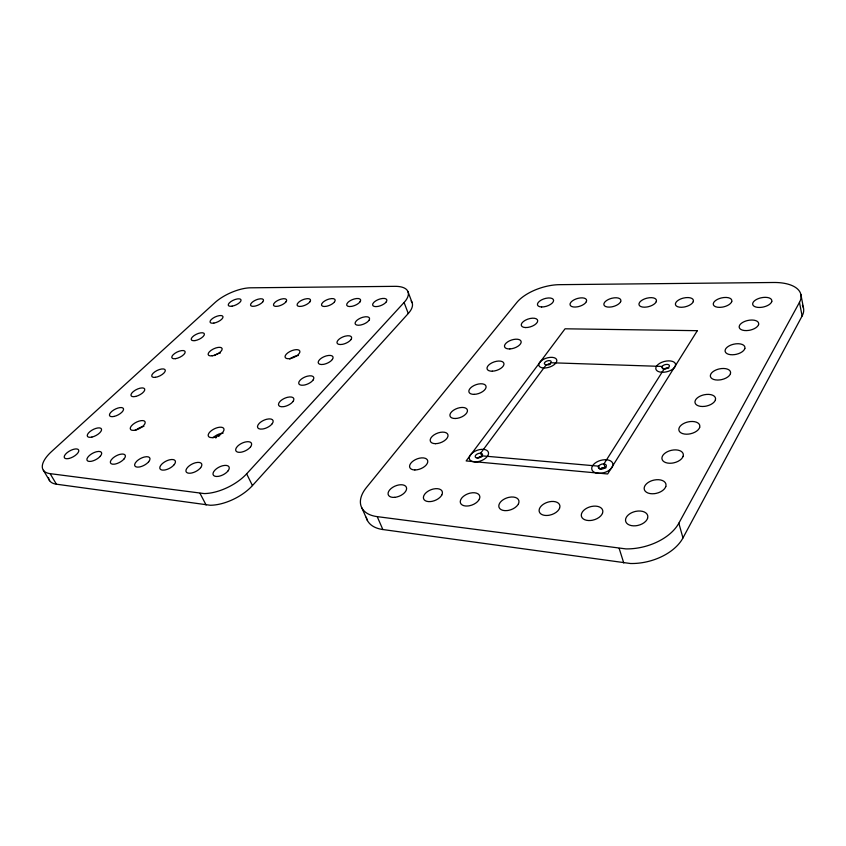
<?xml version="1.0" encoding="UTF-8"?>
<svg xmlns="http://www.w3.org/2000/svg" width="846" height="846" viewBox="0 0 846 846"><rect width="100%" height="100%" fill="white"/><g stroke="black" fill="none" stroke-linecap="round" stroke-linejoin="round"><path stroke-width="1.27" d="M366.297 517.276A38.99 22.165 -23 0 0 382.857 529.533L630.492 563.51A45.229 28.658 -14.2 0 0 682.965 537.94L802.114 316.002A38.863 19.194 -11.8 0 0 802.368 305.247M377.21 516.631L625.934 548.906A45.568 28.404 -14.4 0 0 678.83 523.198L799.47 302.36A39.106 18.972 -12.1 0 0 773.762 282.49L559.46 284.668A33.639 15.651 -17.7 0 0 516.853 302.456L366.455 487.508A39.244 21.922 -23 0 0 377.21 516.631L382.857 529.533M664.29 368.729L603.938 463.915L605.091 467.627M546.294 364.679A3.574 1.808 -17.7 0 1 545.85 361.538A3.574 1.808 -17.7 0 1 551.232 361.707A3.574 1.808 -17.7 0 1 546.294 364.679L480.644 453.202L481.934 456.692A3.839 2.147 -20.1 0 0 477.514 458.172M48.55 477.62A32.254 13.864 -28.8 0 0 56.407 484.198L210.284 505.252A35.236 17.502 -27 0 0 252.457 485.572L408.269 313.506A30.086 13.208 -21.5 0 0 411.103 300.943M50.115 473.644L204.193 493.578A35.447 17.29 -26.9 0 0 246.641 473.823L404.081 302.487A30.245 13.018 -21.5 0 0 394.945 286.339L250.553 287.809A27.632 10.765 -24.1 0 0 215.032 302.551L51.585 451.531A32.434 13.684 -28.7 0 0 50.115 473.644L56.407 484.198M550.894 362.744L662.154 366.434L662.788 368.824M482.114 455.867L598.608 466.157L599.38 468.631M43.368 470.27L49.639 480.75M199.994 493.334L206.096 504.988M246.641 473.823L252.457 485.572M361.813 507.822L367.46 520.565M404.081 302.487L408.269 313.506M408.036 291.817L412.161 302.752M619.177 548.42L623.766 562.992M678.83 523.198L682.965 537.94M799.47 302.36L802.114 316.002M800.887 294.524L803.489 308.103M136.206 429.874A8.196 3.564 -27.4 0 1 143.926 426.342M289.861 359.042A7.963 3.532 -23.7 0 1 298.448 355.468M215.741 438.006A4.769 2.231 -26.3 0 1 216.555 437.308M218.585 436.134A4.769 2.231 -26.3 0 1 219.685 435.732M214.08 355.606A7.593 3.173 -25 0 1 220.394 352.983M213.033 437.794A8.587 4.019 -26.3 0 1 223.09 433.152M478.773 457.601A10.036 5.626 -20.1 0 1 480.232 457.062M548.377 364.912A9.327 4.769 -17.6 0 1 549.773 364.51M665.083 368.93A10.099 5.33 -14.1 0 1 666.595 368.507M600.797 468.525A10.85 6.398 -15.8 0 1 604.012 467.521M600.311 469.213A4.156 2.432 -15.9 0 1 606 467.796M663.592 369.459A3.86 2.03 -14.1 0 1 668.858 368.073M546.95 364.901A3.574 1.819 -17.6 0 1 550.376 363.981M771.753 301.567L771.415 302.371A9.771 4.738 -12.1 0 1 763.769 306.908L762.257 307.214A9.771 4.738 -12.1 0 1 753.13 302.371L753.701 301.588A9.771 4.738 -12.1 0 1 759.253 298.3L760.713 297.887A9.771 4.738 -12.1 0 1 771.753 301.567M758.587 324.557L758.228 325.393A9.941 4.97 -12.2 0 1 750.391 330.077L748.847 330.374A9.941 4.97 -12.2 0 1 739.668 325.181L740.271 324.367A9.941 4.97 -12.2 0 1 745.961 320.972L747.441 320.56A9.941 4.97 -12.2 0 1 758.587 324.557M744.829 348.563L744.448 349.44A10.12 5.213 -12.3 0 1 736.411 354.273L734.846 354.569A10.12 5.213 -12.3 0 1 725.614 348.996L726.238 348.14A10.12 5.213 -12.3 0 1 732.076 344.65L733.588 344.227A10.12 5.213 -12.3 0 1 744.829 348.563M730.458 373.657L730.056 374.577A10.311 5.467 -12.5 0 1 721.807 379.568L720.21 379.865A10.311 5.467 -12.5 0 1 710.936 373.879L711.581 372.991A10.311 5.467 -12.5 0 1 717.567 369.385L719.111 368.962A10.311 5.467 -12.5 0 1 730.458 373.657M715.409 399.925L714.986 400.877A10.501 5.753 -12.7 0 1 706.526 406.038L704.887 406.334A10.501 5.753 -12.7 0 1 695.581 399.915L696.258 398.974A10.501 5.753 -12.7 0 1 702.402 395.251L703.978 394.828A10.501 5.753 -12.7 0 1 715.409 399.925M699.653 427.431L699.208 428.436A10.702 6.049 -13 0 1 690.505 433.765L688.845 434.061A10.702 6.049 -13 0 1 679.507 427.167L680.205 426.183A10.702 6.049 -13 0 1 686.518 422.334L688.126 421.911A10.702 6.049 -13 0 1 699.653 427.431M683.134 456.28L682.659 457.326A10.913 6.377 -13.4 0 1 673.712 462.857L672.02 463.143A10.913 6.377 -13.4 0 1 662.651 455.73L663.38 454.714A10.913 6.377 -13.4 0 1 669.863 450.728L671.513 450.294A10.913 6.377 -13.4 0 1 683.134 456.28M665.781 486.566L665.284 487.666A11.146 6.715 -13.8 0 1 656.073 493.398L654.349 493.673A11.146 6.715 -13.8 0 1 644.959 485.71L645.731 484.642A11.146 6.715 -13.8 0 1 652.403 480.507L654.074 480.073A11.146 6.715 -13.8 0 1 665.781 486.566M647.55 518.397L647.021 519.56A11.379 7.096 -14.4 0 1 637.535 525.503L635.769 525.778A11.379 7.096 -14.4 0 1 626.378 517.202L627.182 516.081A11.379 7.096 -14.4 0 1 634.056 511.798L635.769 511.354A11.379 7.096 -14.4 0 1 647.55 518.397M731.727 301.599L731.367 302.382A9.496 4.59 -13.1 0 1 723.795 306.834L722.325 307.13A9.496 4.59 -13.1 0 1 713.791 302.382L714.384 301.61A9.496 4.59 -13.1 0 1 719.883 298.395L721.3 297.982A9.496 4.59 -13.1 0 1 731.727 301.599M602.489 513.279L601.918 514.41A11.051 6.8 -16.3 0 1 592.57 520.205L590.868 520.47A11.051 6.8 -16.3 0 1 582.249 512.168L583.074 511.069A11.051 6.8 -16.3 0 1 589.842 506.902L591.513 506.468A11.051 6.8 -16.3 0 1 602.489 513.279M693.265 301.631L692.874 302.392A9.243 4.452 -14.1 0 1 685.387 306.76L683.959 307.056A9.243 4.452 -14.1 0 1 675.975 302.403L676.578 301.641A9.243 4.452 -14.1 0 1 682.013 298.479L683.399 298.088A9.243 4.452 -14.1 0 1 693.265 301.631M559.513 508.393L558.92 509.504A10.755 6.514 -18 0 1 549.699 515.14L548.06 515.404A10.755 6.514 -18 0 1 540.16 507.357L540.985 506.289A10.755 6.514 -18 0 1 547.669 502.217L549.287 501.794A10.755 6.514 -18 0 1 559.513 508.393M656.263 301.652L655.851 302.403A9.01 4.315 -15.1 0 1 648.448 306.686L647.063 306.971A9.01 4.315 -15.1 0 1 639.587 302.413L640.211 301.662A9.01 4.315 -15.1 0 1 645.583 298.564L646.936 298.173A9.01 4.315 -15.1 0 1 656.263 301.652M518.492 503.73L517.879 504.808A10.49 6.239 -19.5 0 1 508.784 510.318L507.198 510.572A10.49 6.239 -19.5 0 1 499.954 502.757L500.79 501.72A10.49 6.239 -19.5 0 1 507.378 497.755L508.954 497.332A10.49 6.239 -19.5 0 1 518.492 503.73M620.647 301.684L620.213 302.413A8.798 4.177 -16 0 1 612.895 306.622L611.542 306.897A8.798 4.177 -16 0 1 604.552 302.424L605.186 301.694A8.798 4.177 -16 0 1 610.505 298.649L611.817 298.268A8.798 4.177 -16 0 1 620.647 301.684M479.291 499.277L478.656 500.324A10.247 5.975 -20.8 0 1 469.689 505.707L468.155 505.961A10.247 5.975 -20.8 0 1 461.514 498.368L462.36 497.353A10.247 5.975 -20.8 0 1 468.864 493.482L470.397 493.07A10.247 5.975 -20.8 0 1 479.291 499.277M586.331 301.705L585.887 302.424A8.597 4.04 -16.9 0 1 578.643 306.559L577.332 306.834A8.597 4.04 -16.9 0 1 570.796 302.434L571.431 301.715A8.597 4.04 -16.9 0 1 576.697 298.733L577.977 298.352A8.597 4.04 -16.9 0 1 586.331 301.705M697.326 330.68L607.65 473.972L466.146 460.933L565.054 328.798L697.326 330.68M441.792 495.016L441.147 496.042A10.015 5.721 -22 0 1 432.295 501.297L430.804 501.541A10.015 5.721 -22 0 1 424.734 494.17L425.591 493.176A10.015 5.721 -22 0 1 431.999 489.39L433.49 488.988A10.015 5.721 -22 0 1 441.792 495.016M386.284 301.853L385.755 302.498A7.561 3.257 -21.5 0 1 379.019 306.167L377.908 306.421A7.561 3.257 -21.5 0 1 373.773 302.498L374.45 301.863A7.561 3.257 -21.5 0 1 379.346 299.198L380.457 298.86A7.561 3.257 -21.5 0 1 386.284 301.853M368.941 320.38L368.391 321.046A7.688 3.363 -22 0 1 361.506 324.811L360.385 325.065A7.688 3.363 -22 0 1 356.325 320.909L357.023 320.253A7.688 3.363 -22 0 1 362.025 317.525L363.156 317.187A7.688 3.363 -22 0 1 368.941 320.38M332.362 359.455L331.759 360.174A7.974 3.617 -23.1 0 1 324.568 364.129L323.426 364.372A7.974 3.617 -23.1 0 1 319.545 359.73L320.296 359.021A7.974 3.617 -23.1 0 1 325.509 356.155L326.672 355.806A7.974 3.617 -23.1 0 1 332.362 359.455M350.974 339.574L350.403 340.261A7.826 3.49 -22.5 0 1 343.37 344.121L342.239 344.364A7.826 3.49 -22.5 0 1 338.263 339.976L338.982 339.299A7.826 3.49 -22.5 0 1 344.089 336.497L345.242 336.158A7.826 3.49 -22.5 0 1 350.974 339.574M313.052 380.065L312.438 380.816A8.122 3.744 -23.7 0 1 305.078 384.888L303.915 385.12A8.122 3.744 -23.7 0 1 300.15 380.203L300.922 379.473A8.122 3.744 -23.7 0 1 306.263 376.523L307.436 376.184A8.122 3.744 -23.7 0 1 313.052 380.065M293.023 401.459L292.378 402.241A8.291 3.881 -24.4 0 1 284.859 406.418L283.674 406.651A8.291 3.881 -24.4 0 1 280.026 401.438L280.819 400.687A8.291 3.881 -24.4 0 1 286.286 397.662L287.481 397.313A8.291 3.881 -24.4 0 1 293.023 401.459M250.628 446.751L249.919 447.587A8.65 4.167 -26 0 1 242.03 452.007L240.824 452.24A8.65 4.167 -26 0 1 237.44 446.381L238.297 445.567A8.65 4.167 -26 0 1 244.018 442.373L245.255 442.024A8.65 4.167 -26 0 1 250.628 446.751M272.232 423.677L271.555 424.481A8.471 4.019 -25.2 0 1 263.857 428.774L262.662 429.007A8.471 4.019 -25.2 0 1 259.14 423.486L259.965 422.704A8.471 4.019 -25.2 0 1 265.549 419.595L266.765 419.246A8.471 4.019 -25.2 0 1 272.232 423.677M228.156 470.746L227.426 471.624A8.851 4.315 -26.9 0 1 219.336 476.171L218.109 476.393A8.851 4.315 -26.9 0 1 214.884 470.186L215.772 469.34A8.851 4.315 -26.9 0 1 221.631 466.061L222.889 465.702A8.851 4.315 -26.9 0 1 228.156 470.746M359.984 301.874L359.444 302.508A7.434 3.151 -22 0 1 352.782 306.115L351.693 306.358A7.434 3.151 -22 0 1 347.843 302.508L348.52 301.874A7.434 3.151 -22 0 1 353.364 299.262L354.463 298.924A7.434 3.151 -22 0 1 359.984 301.874M200.682 467.627L199.942 468.483A8.714 4.145 -27.3 0 1 191.968 472.935L190.773 473.157A8.714 4.145 -27.3 0 1 187.865 467.108L188.753 466.273A8.714 4.145 -27.3 0 1 194.538 463.048L195.764 462.699A8.714 4.145 -27.3 0 1 200.682 467.627M334.508 301.885L333.969 302.508A7.318 3.046 -22.5 0 1 327.37 306.072L326.313 306.305A7.318 3.046 -22.5 0 1 322.728 302.519L323.415 301.895A7.318 3.046 -22.5 0 1 328.206 299.315L329.274 298.998A7.318 3.046 -22.5 0 1 334.508 301.885M174.213 464.623L173.462 465.459A8.587 3.987 -27.6 0 1 165.594 469.826L164.431 470.048A8.587 3.987 -27.6 0 1 161.819 464.126L162.718 463.312A8.587 3.987 -27.6 0 1 168.428 460.15L169.623 459.812A8.587 3.987 -27.6 0 1 174.213 464.623M309.837 301.906L309.287 302.519A7.212 2.95 -22.9 0 1 302.752 306.019L301.726 306.263A7.212 2.95 -22.9 0 1 298.384 302.53L299.072 301.916A7.212 2.95 -22.9 0 1 303.82 299.378L304.867 299.061A7.212 2.95 -22.9 0 1 309.837 301.906M148.695 461.726L147.944 462.54A8.46 3.828 -28 0 1 140.172 466.823L139.03 467.045A8.46 3.828 -28 0 1 136.714 461.26L137.602 460.457A8.46 3.828 -28 0 1 143.238 457.358L144.412 457.02A8.46 3.828 -28 0 1 148.695 461.726M285.916 301.927L285.356 302.53A7.106 2.866 -23.3 0 1 278.894 305.977L277.89 306.21A7.106 2.866 -23.3 0 1 274.791 302.53L275.479 301.937A7.106 2.866 -23.3 0 1 280.185 299.431L281.21 299.114A7.106 2.866 -23.3 0 1 285.916 301.927M124.066 458.923L123.315 459.727A8.333 3.691 -28.2 0 1 115.648 463.936L114.538 464.147A8.333 3.691 -28.2 0 1 112.476 458.49L113.364 457.707A8.333 3.691 -28.2 0 1 118.937 454.662L120.09 454.334A8.333 3.691 -28.2 0 1 124.066 458.923M262.725 301.937L262.154 302.54A7.001 2.771 -23.7 0 1 255.767 305.935L254.773 306.157A7.001 2.771 -23.7 0 1 251.907 302.54L252.605 301.948A7.001 2.771 -23.7 0 1 257.247 299.484L258.263 299.177A7.001 2.771 -23.7 0 1 262.725 301.937M100.304 456.227L99.542 457.009A8.217 3.553 -28.5 0 1 91.971 461.144L90.892 461.356A8.217 3.553 -28.5 0 1 89.084 455.814L89.962 455.053A8.217 3.553 -28.5 0 1 95.461 452.06L96.592 451.732A8.217 3.553 -28.5 0 1 100.304 456.227M232.09 306.167A6.905 2.686 -24.1 0 0 241.025 299.907A6.905 2.686 -24.1 0 0 230.873 301.61A6.905 2.686 -24.1 0 0 232.09 306.167M213.837 323.109A7.032 2.771 -24.5 0 0 222.995 316.668A7.032 2.771 -24.5 0 0 212.758 318.339A7.032 2.771 -24.5 0 0 213.837 323.109M212.23 355.806A7.614 3.151 -25 0 0 222.149 348.689A7.614 3.151 -25 0 0 211.077 350.35A7.614 3.151 -25 0 0 212.23 355.806M175.534 358.662A7.297 2.94 -25.6 0 0 185.168 351.851A7.297 2.94 -25.6 0 0 174.752 353.427A7.297 2.94 -25.6 0 0 175.534 358.662M135.297 430.128A8.217 3.543 -27.3 0 0 145.057 421.784A8.217 3.543 -27.3 0 0 132.801 424.512A8.217 3.543 -27.3 0 0 135.297 430.128M212.811 437.551A8.608 3.987 -26.2 0 0 223.979 429.081A8.608 3.987 -26.2 0 0 211.5 430.561A8.608 3.987 -26.2 0 0 212.811 437.551M194.992 340.6A7.159 2.855 -25 0 0 204.383 333.98A7.159 2.855 -25 0 0 194.062 335.598A7.159 2.855 -25 0 0 194.992 340.6M289.787 358.609A7.984 3.511 -23.7 0 0 299.833 351.101A7.984 3.511 -23.7 0 0 287.809 352.845A7.984 3.511 -23.7 0 0 289.787 358.609M68.79 458.511A8.111 3.416 -28.7 0 0 78.731 450.209A8.111 3.416 -28.7 0 0 66.993 452.769A8.111 3.416 -28.7 0 0 68.79 458.511M91.854 437.096A7.921 3.321 -28 0 0 101.478 429.059A7.921 3.321 -28 0 0 89.877 431.65A7.921 3.321 -28 0 0 91.854 437.096M114.115 416.422A7.751 3.215 -27.3 0 0 123.442 408.65A7.751 3.215 -27.3 0 0 111.968 411.251A7.751 3.215 -27.3 0 0 114.115 416.422M155.421 377.327A7.434 3.035 -26.1 0 0 165.308 370.315A7.434 3.035 -26.1 0 0 154.807 371.838A7.434 3.035 -26.1 0 0 155.421 377.327M135.624 396.446A7.582 3.12 -26.7 0 0 144.655 388.927A7.582 3.12 -26.7 0 0 133.319 391.55A7.582 3.12 -26.7 0 0 135.624 396.446M541.62 306.971A8.407 3.913 -17.7 0 0 553.601 300.383A8.407 3.913 -17.7 0 0 541.303 300.023A8.407 3.913 -17.7 0 0 541.62 306.971M525.451 327.55A8.555 4.071 -18.1 0 0 537.707 320.782A8.555 4.071 -18.1 0 0 525.281 320.264A8.555 4.071 -18.1 0 0 525.451 327.55M543.492 367.978A9.359 4.738 -17.7 0 0 556.837 360.459A9.359 4.738 -17.7 0 0 543.09 359.561A9.359 4.738 -17.7 0 0 543.492 367.978M492.361 371.193A8.862 4.42 -19.1 0 0 503.899 363.325A8.862 4.42 -19.1 0 0 490.225 363.833A8.862 4.42 -19.1 0 0 492.361 371.193M475.23 461.916A10.067 5.594 -20.1 0 0 488.459 452.515A10.067 5.594 -20.1 0 0 472.988 452.43A10.067 5.594 -20.1 0 0 475.23 461.916M597.625 473.242A10.892 6.366 -15.9 0 0 612.938 464.179A10.892 6.366 -15.9 0 0 596.451 462.17A10.892 6.366 -15.9 0 0 597.625 473.242M509.831 348.933A8.703 4.241 -18.6 0 0 521.073 341.308A8.703 4.241 -18.6 0 0 507.558 341.953A8.703 4.241 -18.6 0 0 509.831 348.933M661.667 372.261A10.131 5.298 -14.2 0 0 675.563 364.235A10.131 5.298 -14.2 0 0 659.869 363.251A10.131 5.298 -14.2 0 0 661.667 372.261M394.67 497.353A9.814 5.478 -23 0 0 406.366 487.233A9.814 5.478 -23 0 0 390.968 488.618A9.814 5.478 -23 0 0 394.67 497.353M414.857 469.953A9.592 5.245 -22 0 0 427.748 460.954A9.592 5.245 -22 0 0 413.419 460.816A9.592 5.245 -22 0 0 414.857 469.953M435.479 443.674A9.391 5.023 -21.2 0 0 447.999 434.981A9.391 5.023 -21.2 0 0 433.839 435.034A9.391 5.023 -21.2 0 0 435.479 443.674M474.183 394.363A9.02 4.611 -19.7 0 0 486.027 386.231A9.02 4.611 -19.7 0 0 472.195 386.601A9.02 4.611 -19.7 0 0 474.183 394.363M455.233 418.506A9.2 4.812 -20.4 0 0 467.415 410.099A9.2 4.812 -20.4 0 0 453.414 410.31A9.2 4.812 -20.4 0 0 455.233 418.506M663.444 368.634A3.87 2.02 -14.2 0 0 669.44 366.107A3.87 2.02 -14.2 0 0 664.152 364.943A3.87 2.02 -14.2 0 0 663.444 368.634M477.123 457.982A3.849 2.136 -20.1 0 0 482.558 454.64A3.849 2.136 -20.1 0 0 476.954 454.154A3.849 2.136 -20.1 0 0 477.123 457.982M600.692 469.075A4.156 2.432 -15.9 0 0 606.349 465.48A4.156 2.432 -15.9 0 0 599.909 464.93A4.156 2.432 -15.9 0 0 600.692 469.075"/></g></svg>
